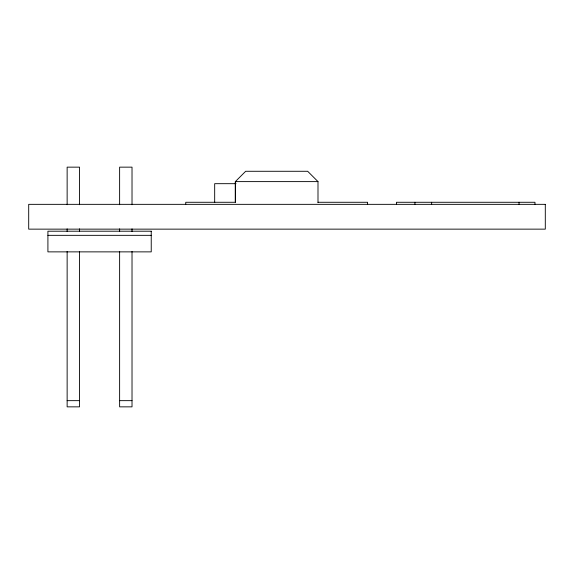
<?xml version="1.0" encoding="UTF-8"?>
<svg xmlns="http://www.w3.org/2000/svg" width="574" height="574" viewBox="0 0 574 574"><rect width="100%" height="100%" fill="white"/><g stroke="black" fill="none" stroke-linecap="round" stroke-linejoin="round"><path stroke-width="0.86" d="M185.746 204.344L185.746 202.278L235.34 202.278L235.34 181.614L245.672 171.282L307.664 171.282L317.996 181.614L317.996 202.622M317.996 181.614L235.34 181.614L235.34 202.278M236.05 183.68L214.676 183.68L214.676 202.622M317.996 202.278L367.59 202.278L367.59 204.344M47.915 235.34L151.235 235.34M67.136 400.652L79.535 400.652M119.622 400.652L132.02 400.652M534.968 204.344L534.968 202.278L396.462 202.278L396.462 204.344M519.047 202.278L519.047 204.344M431.648 202.278L431.648 204.344M414.93 202.278L414.93 204.344M132.02 204.717L132.02 167.149L119.622 167.149L119.622 204.717M132.02 228.861L132.02 231.544M132.02 251.426L132.02 406.851L119.622 406.851L119.622 251.426M119.622 228.861L119.622 231.544M79.535 204.717L79.535 167.149L67.136 167.149L67.136 204.717M79.535 228.861L79.535 231.544M79.535 251.426L79.535 406.851L67.136 406.851L67.136 251.426M67.136 228.861L67.136 231.544M545.3 204.344L28.7 204.344L28.7 229.141L545.3 229.141L545.3 204.344M151.235 231.207L47.915 231.207L47.915 251.871L151.235 251.871L151.235 231.207"/></g></svg>
